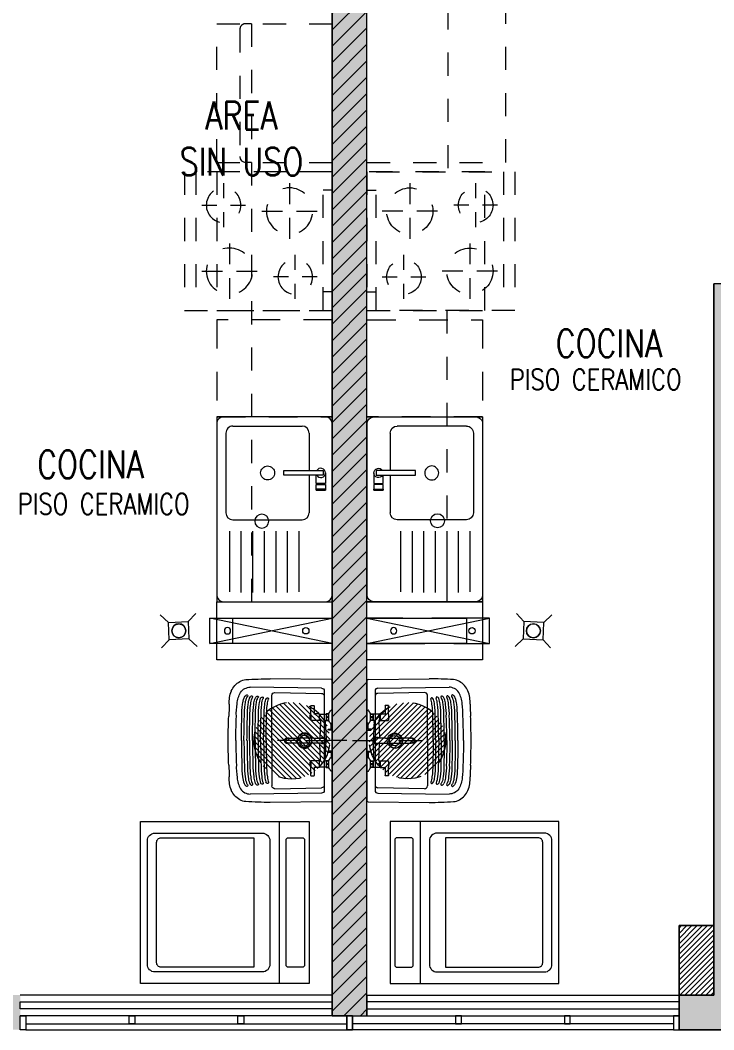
# Model space of a CAD drawing. Header units: millimetres. Extents: x 3738 to 3833, y 1327 to 1657.
# Drawn here: x 3777.472 to 3780.472, y 1406.738 to 1411.103 of the extents above; entities that cross this region are included whole.
import ezdxf
from ezdxf.enums import TextEntityAlignment as Align

# ---------------------------------------------------------------- set-up
doc = ezdxf.new("R2010")
doc.units = ezdxf.units.MM
doc.set_wipeout_variables(frame=1)
for name, pattern in [('DASHDOT', [1, 0.5, -0.25, 0, -0.25]), ('HIDDEN2', [0.1875, 0.125, -0.0625]), ('X-REF_DP_Arquitectura$0$HIDDEN', [0.375, 0.25, -0.125])]:
    doc.linetypes.add(name, pattern=pattern)
doc.layers.get('0').update_dxf_attribs({"color": 251, "lineweight": 9})
for name, color, linetype, lineweight in [('01', 251, 'Continuous', 13), ('A-07', 251, 'Continuous', 13), ('A-COCINAS-LAV', 251, 'Continuous', 13), ('A-HATCH', 251, 'Continuous', 13), ('A-MOBILIARIO', 251, 'Continuous', 13), ('A-MURO BAJO', 251, 'Continuous', 13), ('A-MUROS', 251, 'Continuous', 13), ('A-PROYECCIONES', 251, 'HIDDEN2', 13), ('A-PUERTAS', 251, 'Continuous', 13), ('A-TEXTO-ACABADO PISO', 251, 'Continuous', 13), ('A-TEXTO-AMBIENTE', 251, 'Continuous', 13), ('A_20_Estructuras', 251, 'Continuous', 13), ('A_30_DispositivosSanit', 251, 'Continuous', 13), ('A_50_TextoAmbiente', 251, 'Continuous', 13), ('A_50_Vigas', 251, 'X-REF_DP_Arquitectura$0$HIDDEN', 13), ('A_60_HatchEstructuras', 251, 'Continuous', 13), ('DLP_MURO ALTO', 251, 'Continuous', 13), ('MURO CF 120', 251, 'Continuous', 13), ('MURO CF 60', 251, 'Continuous', 13)]:
    doc.layers.add(name, color=color, linetype=linetype, lineweight=lineweight)
doc.layers.add('A_30_AccesoriosSanit', color=251, linetype='Continuous', lineweight=13, plot=False)
doc.layers.get('A_30_AccesoriosSanit').off()
doc.styles.add('ROMANS', font='romans.shx', dxfattribs={"width": 0.8})

# ---------------------------------------------------------------- blocks, each defined once
blk = doc.blocks.new('EF-P112')
at = {"layer": 'A_60_HatchEstructuras'}
h = blk.add_hatch(color=256, dxfattribs=at)
h.dxf.hatch_style = 1
h.paths.add_polyline_path([(-38.2, -7.725), (-36.7, -7.725), (-36.7, -8.475), (-36.55, -8.475), (-36.55, -7.525), (-38.35, -7.525), (-38.35, -8.4), (-39.85, -8.4), (-39.85, -7.9), (-40, -7.9), (-40, -8.6), (-38.35, -8.6), (-38.35, -13.79), (-38.2, -13.79)])
h.paths.add_polyline_path([(-39.85, -10.35), (-40, -10.35), (-40, -13.85), (-39.7, -13.85), (-39.7, -13.7), (-39.85, -13.7)])
h.paths.add_polyline_path([(-36.55, -10.625), (-36.7, -10.625), (-36.7, -13.7), (-36.85, -13.7), (-36.85, -13.85), (-36.55, -13.85)])
at = {"elevation": 0}
for points in [[(-38.88, -12.18), (-38.35, -12.07)], [(-38.35, -12.18), (-38.88, -12.07)], [(-38.2, -12.07), (-37.67, -12.18)], [(-38.2, -12.18), (-37.67, -12.07)]]:
    blk.add_lwpolyline(points, dxfattribs=at)
at = {"layer": 'A_20_Estructuras'}
for points in [[(-38.2, -7.725), (-36.7, -7.725), (-36.7, -8.475), (-36.55, -8.475), (-36.55, -7.525), (-38.35, -7.525), (-38.35, -8.4), (-39.85, -8.4), (-39.85, -7.9), (-40, -7.9), (-40, -8.6), (-38.35, -8.6), (-38.35, -13.79), (-38.2, -13.79)], [(-36.55, -10.625), (-36.7, -10.625), (-36.7, -13.7), (-36.85, -13.7), (-36.85, -13.85), (-36.55, -13.85)]]:
    blk.add_lwpolyline(points, close=True, dxfattribs=at)
at = {"layer": 'A_50_Vigas'}
for p, q in [((-38.35, -13.79), (-39.7, -13.79)), ((-38.2, -13.79), (-36.85, -13.79))]:
    blk.add_line(p, q, dxfattribs=at)
at = {"layer": 'A_50_Vigas', "elevation": 0}
for points in [[(-38.35, -12.18), (-38.88, -12.18), (-38.88, -12.07), (-38.35, -12.07)], [(-38.2, -12.18), (-37.67, -12.18), (-37.67, -12.07), (-38.2, -12.07)]]:
    blk.add_lwpolyline(points, dxfattribs=at)
blk = doc.blocks.new('MEZCLADORA-P')
at = {"color": 251, "linetype": 'DASHDOT', "ltscale": 0.07}
blk.add_line((0, 0.2633), (0, -0.2869), dxfattribs=at)
at = {"color": 7}
for p, q in [((-0.1318, 0), (-0.0713, 0)), ((-0.0713, 0), (-0.0713, -0.0048)), ((0.0714, 0), (0.1319, 0)), ((0.1319, 0), (0.1319, -0.0048)), ((-0.1318, 0), (-0.1318, -0.0048)), ((-0.1178, -0.0145), (-0.0853, -0.0145)), ((-0.0875, -0.0265), (-0.1157, -0.0265)), ((-0.1141, -0.0265), (-0.1146, -0.027)), ((-0.0886, -0.027), (-0.1146, -0.027)), ((-0.1146, -0.027), (-0.1146, -0.056)), ((-0.0891, -0.0265), (-0.0886, -0.027)), ((-0.0886, -0.027), (-0.0886, -0.0285)), ((-0.0865, -0.0305), (-0.0015, -0.0262)), ((-0.011, -0.0405), (-0.011, -0.0805)), ((0.086, -0.0304), (0.0015, -0.0262)), ((0.011, -0.0805), (0.011, -0.0405)), ((0.0714, 0), (0.0714, -0.0048)), ((0.0854, -0.0145), (0.1179, -0.0145)), ((0.1157, -0.0265), (0.0875, -0.0265)), ((0.0886, -0.0265), (0.0881, -0.027)), ((0.1151, -0.027), (0.0881, -0.027)), ((0.0881, -0.0285), (0.0881, -0.027)), ((0.0926, -0.0379), (0.0926, -0.0379)), ((0.1146, -0.0265), (0.1151, -0.027)), ((0.1151, -0.056), (0.1151, -0.027)), ((-0.1526, -0.078), (-0.1501, -0.078)), ((-0.1526, -0.093), (-0.1526, -0.078)), ((-0.1242, -0.078), (-0.1501, -0.078)), ((-0.1129, -0.078), (-0.1242, -0.078)), ((-0.0876, -0.057), (-0.1156, -0.057)), ((-0.1156, -0.057), (-0.1156, -0.078)), ((-0.1146, -0.056), (-0.0886, -0.056)), ((-0.1141, -0.0565), (-0.1146, -0.056)), ((-0.0891, -0.0565), (-0.1141, -0.0565)), ((-0.0891, -0.0565), (-0.0886, -0.056)), ((-0.0886, -0.0525), (-0.0886, -0.056)), ((-0.0876, -0.057), (-0.0876, -0.093)), ((-0.0865, -0.0505), (-0.011, -0.0543)), ((-0.011, -0.0805), (-0.011, -0.1514)), ((0.086, -0.0506), (0.011, -0.0543)), ((0.011, -0.0805), (0.011, -0.1514)), ((0.1156, -0.057), (0.0876, -0.057)), ((0.0876, -0.057), (0.0876, -0.093)), ((0.0881, -0.056), (0.0881, -0.0525)), ((0.0881, -0.056), (0.1151, -0.056)), ((0.0886, -0.0565), (0.0881, -0.056)), ((0.1146, -0.0565), (0.0886, -0.0565)), ((0.0896, -0.0565), (0.0896, -0.057)), ((0.1242, -0.078), (0.1129, -0.078)), ((0.1136, -0.0565), (0.1136, -0.057)), ((0.1146, -0.0565), (0.1151, -0.056)), ((0.1156, -0.057), (0.1156, -0.078)), ((0.1501, -0.078), (0.1242, -0.078)), ((0.1501, -0.078), (0.1526, -0.078)), ((0.1526, -0.093), (0.1526, -0.078)), ((-0.1501, -0.093), (-0.1526, -0.093)), ((-0.1501, -0.093), (-0.1242, -0.093)), ((-0.1242, -0.093), (-0.1129, -0.093)), ((-0.1137, -0.093), (-0.1137, -0.0932)), ((-0.0876, -0.093), (-0.1129, -0.093)), ((-0.1031, -0.0954), (-0.1001, -0.0954)), ((-0.0895, -0.093), (-0.0895, -0.0932)), ((0.1129, -0.093), (0.0876, -0.093)), ((0.0895, -0.093), (0.0895, -0.0932)), ((0.1001, -0.0954), (0.1031, -0.0954)), ((0.1129, -0.093), (0.1242, -0.093)), ((0.1137, -0.093), (0.1137, -0.0932)), ((0.1242, -0.093), (0.1501, -0.093)), ((0.1526, -0.093), (0.1501, -0.093)), ((-0.011, -0.1514), (-0.011, -0.1885)), ((0.011, -0.1885), (0.011, -0.1514)), ((-0.011, -0.1885), (-0.011, -0.1905)), ((-0.011, -0.1969), (-0.011, -0.1905)), ((0.011, -0.1885), (0.011, -0.1905)), ((0.011, -0.1969), (0.011, -0.1905))]:
    blk.add_line(p, q, dxfattribs=at)
for centre, radius, start, end in [((-0.1303, -0.0048), 0.0015, 180, 228.4626), ((-0.0982, 0.0315), 0.05, 228.4626, 246.8453), ((-0.1083, -0.0205), 0.0095, 140.8333, 144.6655), ((-0.1083, -0.0205), 0.0095, 215.3345, 219.1667), ((-0.0948, -0.0205), 0.0095, 35.3345, 39.1667), ((-0.0948, -0.0205), 0.0095, 320.8333, 324.6655), ((-0.105, 0.0315), 0.05, 293.1547, 311.5374), ((-0.0728, -0.0048), 0.0015, 311.5374, 0), ((0, -0.0405), 0.0143, 320.0451, 219.9549), ((0, -0.0405), 0.0143, 320.5275, 219.4725), ((0, -0.0405), 0.014, 321.7868, 218.2132), ((0, -0.0405), 0.011, 0, 180), ((0.0729, -0.0048), 0.0015, 180, 228.4626), ((0.105, 0.0315), 0.05, 228.4626, 246.8453), ((0.0949, -0.0205), 0.0095, 140.8333, 144.6655), ((0.0949, -0.0205), 0.0095, 215.3345, 219.1667), ((0.1084, -0.0205), 0.0095, 35.3345, 39.1667), ((0.1084, -0.0205), 0.0095, 320.8333, 324.6655), ((0.0982, 0.0315), 0.05, 293.1547, 311.5374), ((0.1304, -0.0048), 0.0015, 311.5374, 0), ((-0.1127, -0.0932), 0.001, 180, 255.7593), ((-0.1031, -0.0554), 0.04, 255.7593, 270), ((-0.1001, -0.0554), 0.04, 270, 284.2407), ((-0.0905, -0.0932), 0.001, 284.2407, 0), ((0.0905, -0.0932), 0.001, 180, 255.7593), ((0.1001, -0.0554), 0.04, 255.7593, 270), ((0.1031, -0.0554), 0.04, 270, 284.2407), ((0.1127, -0.0932), 0.001, 284.2407, 0)]:
    blk.add_arc(centre, radius, start, end, dxfattribs=at)
for centre, major_axis, ratio, start_param, end_param in [((-0.0016, -0.0243), (0.00195, 0.00019), 0.977728, 4.694416, 4.711947), ((0.0016, -0.0243), (0.00197, -0.00016), 0.989596, 4.695691, 4.715329), ((0, -0.1905), (-0.011, 0), 0.927184, 0, 3.141593), ((0, -0.1905), (0.011, 0), 0.927184, 3.141593, 6.283185)]:
    blk.add_ellipse(centre, major_axis=major_axis, ratio=ratio, start_param=start_param, end_param=end_param, dxfattribs=at)
for points, knots in [([(-0.1161, -0.026), (-0.1161, -0.026), (-0.1161, -0.0259), (-0.1161, -0.0257), (-0.1161, -0.0255), (-0.1161, -0.0251), (-0.1161, -0.0248), (-0.1161, -0.0244), (-0.1161, -0.0242), (-0.1161, -0.0237), (-0.1161, -0.0234), (-0.1161, -0.0228), (-0.1161, -0.0223), (-0.1161, -0.0214), (-0.1161, -0.0209), (-0.1161, -0.0201), (-0.1161, -0.0196), (-0.1161, -0.0187), (-0.1161, -0.0182), (-0.1161, -0.0176), (-0.1161, -0.0173), (-0.1161, -0.0168), (-0.1161, -0.0166), (-0.1161, -0.0162), (-0.1161, -0.0159), (-0.1161, -0.0155), (-0.1161, -0.0153), (-0.1161, -0.0151), (-0.1161, -0.015), (-0.1161, -0.015)], [1.912506, 1.912506, 1.912506, 1.912506, 2.09167, 2.09167, 2.270834, 2.270834, 2.409757, 2.409757, 2.503909, 2.503909, 2.59806, 2.59806, 2.741232, 2.741232, 2.868759, 2.868759, 2.996286, 2.996286, 3.139457, 3.139457, 3.233609, 3.233609, 3.32776, 3.32776, 3.466683, 3.466683, 3.645847, 3.645847, 3.825012, 3.825012, 3.825012, 3.825012]), ([(-0.1088, -0.026), (-0.1083, -0.026), (-0.1078, -0.0259), (-0.1067, -0.0257), (-0.1061, -0.0255), (-0.1053, -0.0251), (-0.1049, -0.0248), (-0.1043, -0.0244), (-0.1041, -0.0242), (-0.1036, -0.0237), (-0.1034, -0.0234), (-0.103, -0.0228), (-0.1028, -0.0223), (-0.1026, -0.0214), (-0.1025, -0.0209), (-0.1025, -0.0201), (-0.1026, -0.0196), (-0.1028, -0.0187), (-0.103, -0.0182), (-0.1034, -0.0176), (-0.1036, -0.0173), (-0.1041, -0.0168), (-0.1043, -0.0166), (-0.1049, -0.0162), (-0.1053, -0.0159), (-0.1061, -0.0155), (-0.1067, -0.0153), (-0.1078, -0.0151), (-0.1083, -0.015), (-0.1088, -0.015), (-0.1094, -0.015), (-0.1099, -0.0151), (-0.111, -0.0153), (-0.1116, -0.0155), (-0.1124, -0.0159), (-0.1128, -0.0162), (-0.1134, -0.0166), (-0.1136, -0.0168), (-0.1141, -0.0173), (-0.1143, -0.0176), (-0.1147, -0.0182), (-0.1149, -0.0187), (-0.1151, -0.0196), (-0.1152, -0.0201), (-0.1152, -0.0209), (-0.1151, -0.0214), (-0.1149, -0.0223), (-0.1147, -0.0228), (-0.1143, -0.0234), (-0.1141, -0.0237), (-0.1136, -0.0242), (-0.1134, -0.0244), (-0.1128, -0.0248), (-0.1124, -0.0251), (-0.1116, -0.0255), (-0.111, -0.0257), (-0.1099, -0.0259), (-0.1094, -0.026), (-0.1088, -0.026)], [1.912506, 1.912506, 1.912506, 1.912506, 2.09167, 2.09167, 2.270834, 2.270834, 2.409757, 2.409757, 2.503909, 2.503909, 2.59806, 2.59806, 2.741232, 2.741232, 2.868759, 2.868759, 2.996286, 2.996286, 3.139457, 3.139457, 3.233609, 3.233609, 3.32776, 3.32776, 3.466683, 3.466683, 3.645847, 3.645847, 3.825012, 3.825012, 3.825012, 4.004176, 4.004176, 4.18334, 4.18334, 4.322263, 4.322263, 4.416415, 4.416415, 4.510566, 4.510566, 4.653737, 4.653737, 4.781264, 4.781264, 4.908792, 4.908792, 5.051963, 5.051963, 5.146114, 5.146114, 5.240266, 5.240266, 5.379189, 5.379189, 5.558353, 5.558353, 5.737517, 5.737517, 5.737517, 5.737517]), ([(-0.0944, -0.026), (-0.0938, -0.026), (-0.0933, -0.0259), (-0.0922, -0.0257), (-0.0916, -0.0255), (-0.0908, -0.0251), (-0.0904, -0.0248), (-0.0898, -0.0244), (-0.0896, -0.0242), (-0.0891, -0.0237), (-0.0889, -0.0234), (-0.0885, -0.0228), (-0.0883, -0.0223), (-0.0881, -0.0214), (-0.088, -0.0209), (-0.088, -0.0201), (-0.0881, -0.0196), (-0.0883, -0.0187), (-0.0885, -0.0182), (-0.0889, -0.0176), (-0.0891, -0.0173), (-0.0896, -0.0168), (-0.0898, -0.0166), (-0.0904, -0.0162), (-0.0908, -0.0159), (-0.0916, -0.0155), (-0.0922, -0.0153), (-0.0933, -0.0151), (-0.0938, -0.015), (-0.0944, -0.015), (-0.0949, -0.015), (-0.0954, -0.0151), (-0.0965, -0.0153), (-0.0971, -0.0155), (-0.0979, -0.0159), (-0.0983, -0.0162), (-0.0989, -0.0166), (-0.0991, -0.0168), (-0.0996, -0.0173), (-0.0998, -0.0176), (-0.1002, -0.0182), (-0.1004, -0.0187), (-0.1006, -0.0196), (-0.1007, -0.0201), (-0.1007, -0.0209), (-0.1006, -0.0214), (-0.1004, -0.0223), (-0.1002, -0.0228), (-0.0998, -0.0234), (-0.0996, -0.0237), (-0.0991, -0.0242), (-0.0989, -0.0244), (-0.0983, -0.0248), (-0.0979, -0.0251), (-0.0971, -0.0255), (-0.0965, -0.0257), (-0.0954, -0.0259), (-0.0949, -0.026), (-0.0944, -0.026)], [-1.912506, -1.912506, -1.912506, -1.912506, -1.733342, -1.733342, -1.554177, -1.554177, -1.415254, -1.415254, -1.321103, -1.321103, -1.226951, -1.226951, -1.08378, -1.08378, -0.956253, -0.956253, -0.828726, -0.828726, -0.685555, -0.685555, -0.591403, -0.591403, -0.497251, -0.497251, -0.358328, -0.358328, -0.179164, -0.179164, 0, 0, 0, 0.179164, 0.179164, 0.358328, 0.358328, 0.497251, 0.497251, 0.591403, 0.591403, 0.685555, 0.685555, 0.828726, 0.828726, 0.956253, 0.956253, 1.08378, 1.08378, 1.226951, 1.226951, 1.321103, 1.321103, 1.415254, 1.415254, 1.554177, 1.554177, 1.733342, 1.733342, 1.912506, 1.912506, 1.912506, 1.912506]), ([(-0.0886, -0.0285), (-0.0886, -0.0287), (-0.0886, -0.0289), (-0.0884, -0.0293), (-0.0883, -0.0295), (-0.0881, -0.0299), (-0.0879, -0.03), (-0.0876, -0.0303), (-0.0874, -0.0303), (-0.0869, -0.0305), (-0.0867, -0.0305), (-0.0865, -0.0305)], [0.0014961, 0.0014961, 0.0014961, 0.0014961, 0.0628341, 0.0628341, 0.1278738, 0.1278738, 0.192655, 0.192655, 0.2586819, 0.2586819, 0.3211409, 0.3211409, 0.3211409, 0.3211409]), ([(-0.0871, -0.015), (-0.0871, -0.015), (-0.0871, -0.0151), (-0.0871, -0.0153), (-0.0871, -0.0155), (-0.0871, -0.0159), (-0.0871, -0.0162), (-0.0871, -0.0166), (-0.0871, -0.0168), (-0.0871, -0.0173), (-0.0871, -0.0176), (-0.0871, -0.0182), (-0.0871, -0.0187), (-0.0871, -0.0196), (-0.0871, -0.0201), (-0.0871, -0.0209), (-0.0871, -0.0214), (-0.0871, -0.0223), (-0.0871, -0.0228), (-0.0871, -0.0234), (-0.0871, -0.0237), (-0.0871, -0.0242), (-0.0871, -0.0244), (-0.0871, -0.0248), (-0.0871, -0.0251), (-0.0871, -0.0255), (-0.0871, -0.0257), (-0.0871, -0.0259), (-0.0871, -0.026), (-0.0871, -0.026)], [0, 0, 0, 0, 0.179164, 0.179164, 0.358328, 0.358328, 0.497251, 0.497251, 0.591403, 0.591403, 0.685555, 0.685555, 0.828726, 0.828726, 0.956253, 0.956253, 1.08378, 1.08378, 1.226951, 1.226951, 1.321103, 1.321103, 1.415254, 1.415254, 1.554177, 1.554177, 1.733342, 1.733342, 1.912506, 1.912506, 1.912506, 1.912506]), ([(0.0014, -0.0262), (0.0014, -0.0262), (0.0014, -0.0262), (0.0015, -0.0262), (0.0015, -0.0262), (0.0015, -0.0262)], [0, 0, 0, 0, 0.003858876, 0.003858876, 0.005459734, 0.005459734, 0.005459734, 0.005459734]), ([(0.086, -0.0305), (0.0862, -0.0305), (0.0864, -0.0304), (0.0869, -0.0303), (0.0871, -0.0302), (0.0874, -0.03), (0.0876, -0.0298), (0.0878, -0.0295), (0.0879, -0.0293), (0.0881, -0.0289), (0.0881, -0.0287), (0.0881, -0.0285)], [0.0009309, 0.0009309, 0.0009309, 0.0009309, 0.0631461, 0.0631461, 0.1284888, 0.1284888, 0.1937028, 0.1937028, 0.260157, 0.260157, 0.3196739, 0.3196739, 0.3196739, 0.3196739]), ([(0.0871, -0.026), (0.0871, -0.026), (0.0871, -0.0259), (0.0871, -0.0257), (0.0871, -0.0255), (0.0871, -0.0251), (0.0871, -0.0248), (0.0871, -0.0244), (0.0871, -0.0242), (0.0871, -0.0237), (0.0871, -0.0234), (0.0871, -0.0228), (0.0871, -0.0223), (0.0871, -0.0214), (0.0871, -0.0209), (0.0871, -0.0201), (0.0871, -0.0196), (0.0871, -0.0187), (0.0871, -0.0182), (0.0871, -0.0176), (0.0871, -0.0173), (0.0871, -0.0168), (0.0871, -0.0166), (0.0871, -0.0162), (0.0871, -0.0159), (0.0871, -0.0155), (0.0871, -0.0153), (0.0871, -0.0151), (0.0871, -0.015), (0.0871, -0.015)], [1.912506, 1.912506, 1.912506, 1.912506, 2.09167, 2.09167, 2.270834, 2.270834, 2.409757, 2.409757, 2.503909, 2.503909, 2.59806, 2.59806, 2.741232, 2.741232, 2.868759, 2.868759, 2.996286, 2.996286, 3.139457, 3.139457, 3.233609, 3.233609, 3.32776, 3.32776, 3.466683, 3.466683, 3.645847, 3.645847, 3.825012, 3.825012, 3.825012, 3.825012]), ([(0.0944, -0.026), (0.0949, -0.026), (0.0954, -0.0259), (0.0965, -0.0257), (0.0971, -0.0255), (0.0979, -0.0251), (0.0983, -0.0248), (0.0989, -0.0244), (0.0991, -0.0242), (0.0996, -0.0237), (0.0998, -0.0234), (0.1002, -0.0228), (0.1004, -0.0223), (0.1006, -0.0214), (0.1007, -0.0209), (0.1007, -0.0201), (0.1006, -0.0196), (0.1004, -0.0187), (0.1002, -0.0182), (0.0998, -0.0176), (0.0996, -0.0173), (0.0991, -0.0168), (0.0989, -0.0166), (0.0983, -0.0162), (0.0979, -0.0159), (0.0971, -0.0155), (0.0965, -0.0153), (0.0954, -0.0151), (0.0949, -0.015), (0.0944, -0.015), (0.0938, -0.015), (0.0933, -0.0151), (0.0922, -0.0153), (0.0916, -0.0155), (0.0908, -0.0159), (0.0904, -0.0162), (0.0898, -0.0166), (0.0896, -0.0168), (0.0891, -0.0173), (0.0889, -0.0176), (0.0885, -0.0182), (0.0883, -0.0187), (0.0881, -0.0196), (0.088, -0.0201), (0.088, -0.0209), (0.0881, -0.0214), (0.0883, -0.0223), (0.0885, -0.0228), (0.0889, -0.0234), (0.0891, -0.0237), (0.0896, -0.0242), (0.0898, -0.0244), (0.0904, -0.0248), (0.0908, -0.0251), (0.0916, -0.0255), (0.0922, -0.0257), (0.0933, -0.0259), (0.0938, -0.026), (0.0944, -0.026)], [1.912506, 1.912506, 1.912506, 1.912506, 2.09167, 2.09167, 2.270834, 2.270834, 2.409757, 2.409757, 2.503909, 2.503909, 2.59806, 2.59806, 2.741232, 2.741232, 2.868759, 2.868759, 2.996286, 2.996286, 3.139457, 3.139457, 3.233609, 3.233609, 3.32776, 3.32776, 3.466683, 3.466683, 3.645847, 3.645847, 3.825012, 3.825012, 3.825012, 4.004176, 4.004176, 4.18334, 4.18334, 4.322263, 4.322263, 4.416415, 4.416415, 4.510566, 4.510566, 4.653737, 4.653737, 4.781264, 4.781264, 4.908792, 4.908792, 5.051963, 5.051963, 5.146114, 5.146114, 5.240266, 5.240266, 5.379189, 5.379189, 5.558353, 5.558353, 5.737517, 5.737517, 5.737517, 5.737517]), ([(0.1088, -0.026), (0.1094, -0.026), (0.1099, -0.0259), (0.111, -0.0257), (0.1116, -0.0255), (0.1124, -0.0251), (0.1128, -0.0248), (0.1134, -0.0244), (0.1136, -0.0242), (0.1141, -0.0237), (0.1143, -0.0234), (0.1147, -0.0228), (0.1149, -0.0223), (0.1151, -0.0214), (0.1152, -0.0209), (0.1152, -0.0201), (0.1151, -0.0196), (0.1149, -0.0187), (0.1147, -0.0182), (0.1143, -0.0176), (0.1141, -0.0173), (0.1136, -0.0168), (0.1134, -0.0166), (0.1128, -0.0162), (0.1124, -0.0159), (0.1116, -0.0155), (0.111, -0.0153), (0.1099, -0.0151), (0.1094, -0.015), (0.1088, -0.015), (0.1083, -0.015), (0.1078, -0.0151), (0.1067, -0.0153), (0.1061, -0.0155), (0.1053, -0.0159), (0.1049, -0.0162), (0.1043, -0.0166), (0.1041, -0.0168), (0.1036, -0.0173), (0.1034, -0.0176), (0.103, -0.0182), (0.1028, -0.0187), (0.1026, -0.0196), (0.1025, -0.0201), (0.1025, -0.0209), (0.1026, -0.0214), (0.1028, -0.0223), (0.103, -0.0228), (0.1034, -0.0234), (0.1036, -0.0237), (0.1041, -0.0242), (0.1043, -0.0244), (0.1049, -0.0248), (0.1053, -0.0251), (0.1061, -0.0255), (0.1067, -0.0257), (0.1078, -0.0259), (0.1083, -0.026), (0.1088, -0.026)], [-1.912506, -1.912506, -1.912506, -1.912506, -1.733342, -1.733342, -1.554177, -1.554177, -1.415254, -1.415254, -1.321103, -1.321103, -1.226951, -1.226951, -1.08378, -1.08378, -0.956253, -0.956253, -0.828726, -0.828726, -0.685555, -0.685555, -0.591403, -0.591403, -0.497251, -0.497251, -0.358328, -0.358328, -0.179164, -0.179164, 0, 0, 0, 0.179164, 0.179164, 0.358328, 0.358328, 0.497251, 0.497251, 0.591403, 0.591403, 0.685555, 0.685555, 0.828726, 0.828726, 0.956253, 0.956253, 1.08378, 1.08378, 1.226951, 1.226951, 1.321103, 1.321103, 1.415254, 1.415254, 1.554177, 1.554177, 1.733342, 1.733342, 1.912506, 1.912506, 1.912506, 1.912506]), ([(0.1161, -0.015), (0.1161, -0.015), (0.1161, -0.0151), (0.1161, -0.0153), (0.1161, -0.0155), (0.1161, -0.0159), (0.1161, -0.0162), (0.1161, -0.0166), (0.1161, -0.0168), (0.1161, -0.0173), (0.1161, -0.0176), (0.1161, -0.0182), (0.1161, -0.0187), (0.1161, -0.0196), (0.1161, -0.0201), (0.1161, -0.0209), (0.1161, -0.0214), (0.1161, -0.0223), (0.1161, -0.0228), (0.1161, -0.0234), (0.1161, -0.0237), (0.1161, -0.0242), (0.1161, -0.0244), (0.1161, -0.0248), (0.1161, -0.0251), (0.1161, -0.0255), (0.1161, -0.0257), (0.1161, -0.0259), (0.1161, -0.026), (0.1161, -0.026)], [0, 0, 0, 0, 0.179164, 0.179164, 0.358328, 0.358328, 0.497251, 0.497251, 0.591403, 0.591403, 0.685555, 0.685555, 0.828726, 0.828726, 0.956253, 0.956253, 1.08378, 1.08378, 1.226951, 1.226951, 1.321103, 1.321103, 1.415254, 1.415254, 1.554177, 1.554177, 1.733342, 1.733342, 1.912506, 1.912506, 1.912506, 1.912506]), ([(-0.0865, -0.0505), (-0.0867, -0.0505), (-0.0869, -0.0505), (-0.0873, -0.0507), (-0.0875, -0.0507), (-0.0879, -0.051), (-0.0881, -0.0511), (-0.0883, -0.0515), (-0.0884, -0.0517), (-0.0886, -0.0521), (-0.0886, -0.0523), (-0.0886, -0.0525)], [0, 0, 0, 0, 0.0632739, 0.0632739, 0.1284986, 0.1284986, 0.1931331, 0.1931331, 0.2588948, 0.2588948, 0.322347, 0.322347, 0.322347, 0.322347]), ([(0.0881, -0.0525), (0.0881, -0.0523), (0.0881, -0.0521), (0.0879, -0.0517), (0.0878, -0.0515), (0.0876, -0.0512), (0.0874, -0.051), (0.0871, -0.0508), (0.0869, -0.0507), (0.0864, -0.0506), (0.0862, -0.0505), (0.086, -0.0505)], [0.0009616, 0.0009616, 0.0009616, 0.0009616, 0.0627142, 0.0627142, 0.1276947, 0.1276947, 0.1924362, 0.1924362, 0.2584085, 0.2584085, 0.3218037, 0.3218037, 0.3218037, 0.3218037]), ([(0.011, -0.1969), (0.011, -0.198), (0.0108, -0.199), (0.0101, -0.2011), (0.0095, -0.2021), (0.0082, -0.2038), (0.0073, -0.2046), (0.0054, -0.2059), (0.0043, -0.2064), (0.0021, -0.207), (0.0009, -0.2072), (-0.0015, -0.2071), (-0.0026, -0.2069), (-0.0048, -0.2062), (-0.0059, -0.2056), (-0.0077, -0.2042), (-0.0085, -0.2034), (-0.0098, -0.2016), (-0.0103, -0.2006), (-0.0109, -0.1987), (-0.011, -0.1978), (-0.011, -0.1969)], [4.328417, 4.328417, 4.328417, 4.328417, 4.64395, 4.64395, 4.960575, 4.960575, 5.279717, 5.279717, 5.601363, 5.601363, 5.924602, 5.924602, 6.248311, 6.248311, 6.571371, 6.571371, 6.892655, 6.892655, 7.211325, 7.211325, 7.470009, 7.470009, 7.470009, 7.470009])]:
    blk.add_open_spline(points, degree=3, knots=knots, dxfattribs=at)
for points in [[(-0.093, -0.0371), (-0.093, -0.0371), (-0.093, -0.0371), (-0.093, -0.0371)], [(-0.0015, -0.0262), (-0.0015, -0.0262), (-0.0015, -0.0262), (-0.0015, -0.0262)], [(-0.0015, -0.0262), (-0.0015, -0.0262), (-0.0014, -0.0262), (-0.0014, -0.0262)], [(0.0015, -0.0262), (0.0015, -0.0262), (0.0015, -0.0262), (0.0015, -0.0262)], [(-0.0886, -0.0525), (-0.0886, -0.0525), (-0.0886, -0.0525), (-0.0886, -0.0525)], [(-0.0865, -0.0505), (-0.0865, -0.0505), (-0.0865, -0.0505), (-0.0865, -0.0505)], [(0.0881, -0.0525), (0.0881, -0.0525), (0.0881, -0.0525), (0.0881, -0.0525)]]:
    blk.add_open_spline(points, degree=3, dxfattribs=at)
blk = doc.blocks.new('LAV-AMAZ-LAV_01')
blk.add_wipeout([(0.26, 0), (0.2622, -0.0005), (0.2636, -0.0015), (0.2646, -0.0029), (0.265, -0.005), (0.2669, -0.2686), (0.2669, -0.2806), (0.2668, -0.3016), (0.2663, -0.3212), (0.2658, -0.3369), (0.2649, -0.3544), (0.2637, -0.3738), (0.2622, -0.3835), (0.2599, -0.3912), (0.256, -0.3998), (0.2526, -0.4053), (0.248, -0.4118), (0.2384, -0.4219), (0.2336, -0.426), (0.2274, -0.4303), (0.2218, -0.4337), (0.2153, -0.4368), (0.2095, -0.4389), (0.2006, -0.4416), (0.191, -0.4437), (0.1829, -0.445), (0.1696, -0.4461), (0.165, -0.4462), (0.1572, -0.4459), (0.1314, -0.4466), (0.1057, -0.4481), (0.0834, -0.4489), (0.0611, -0.4495), (0.0413, -0.4498), (0.0031, -0.45), (-0.0305, -0.4499), (-0.0611, -0.4495), (-0.0834, -0.4489), (-0.1057, -0.4481), (-0.1314, -0.4466), (-0.1572, -0.4459), (-0.165, -0.4462), (-0.1772, -0.4456), (-0.1867, -0.4445), (-0.1955, -0.4428), (-0.2037, -0.4407), (-0.2104, -0.4386), (-0.2153, -0.4368), (-0.223, -0.433), (-0.231, -0.4279), (-0.2384, -0.4219), (-0.245, -0.4153), (-0.2509, -0.4079), (-0.2556, -0.4005), (-0.2593, -0.3928), (-0.2612, -0.3876), (-0.2627, -0.3815), (-0.2637, -0.3738), (-0.2647, -0.3576), (-0.2655, -0.3419), (-0.2661, -0.3284), (-0.2663, -0.3212), (-0.2667, -0.3081), (-0.2669, -0.2902), (-0.2669, -0.2686), (-0.2665, -0.2127), (-0.266, -0.1368), (-0.265, -0.005), (-0.2647, -0.0032), (-0.2636, -0.0015), (-0.2621, -0.0004), (-0.26, 0)])
for p, q in [((0.26, 0), (-0.26, 0)), ((-0.265, -0.005), (-0.2669, -0.2686)), ((0.2151, -0.035), (-0.2151, -0.035)), ((0.265, -0.005), (0.2669, -0.2686)), ((-0.2271, -0.0469), (-0.2308, -0.3547)), ((-0.208, -0.2488), (-0.2042, -0.0468)), ((0.208, -0.2488), (0.2042, -0.0468)), ((0.2271, -0.0469), (0.2308, -0.3547)), ((0, -0.261), (-0.196, -0.261)), ((0, -0.261), (0.196, -0.261))]:
    blk.add_line(p, q)
at = {"color": 7}
for points in [[(-0.0001, -0.31, -0.004924), (-0.06, -0.3095, -0.005443), (-0.1041, -0.3081, -0.041272), (-0.157, -0.305, -0.066903), (-0.1829, -0.2992, -0.004021)], [(-0.0001, -0.286, -0.004924), (-0.06, -0.2855, -0.005443), (-0.1041, -0.2841, -0.041272), (-0.157, -0.281, -0.059773), (-0.1802, -0.2762, -0.37117)], [(-0.0001, -0.297, -0.004924), (-0.06, -0.2965, -0.005443), (-0.1041, -0.2951, -0.041272), (-0.157, -0.292, -0.045554), (-0.1778, -0.2875)], [(0.0001, -0.286, 0.004924), (0.06, -0.2855, 0.005443), (0.1041, -0.2841, 0.041272), (0.157, -0.281, 0.059773), (0.1802, -0.2762, 0.37117)], [(0.0001, -0.297, 0.004924), (0.06, -0.2965, 0.005443), (0.1041, -0.2951, 0.041272), (0.157, -0.292, 0.045554), (0.1778, -0.2875)], [(0.0001, -0.31, 0.004924), (0.06, -0.3095, 0.005443), (0.1041, -0.3081, 0.041272), (0.157, -0.305, 0.066903), (0.1829, -0.2992, 0.004021)], [(-0.0001, -0.358, -0.004924), (-0.06, -0.3575, -0.005443), (-0.1041, -0.3561, -0.041272), (-0.157, -0.353, -0.068174), (-0.1834, -0.347, -0.012686), (-0.1882, -0.3447)], [(-0.0001, -0.334, -0.004924), (-0.06, -0.3335, -0.005443), (-0.1041, -0.3321, -0.041272), (-0.157, -0.329, -0.078711), (-0.1799, -0.3243, -0.062731), (-0.1859, -0.3211, -0.37117)], [(-0.0001, -0.345, -0.004924), (-0.06, -0.3445, -0.005443), (-0.1041, -0.3431, -0.041272), (-0.157, -0.34, -0.078711), (-0.1799, -0.3353, -0.054156), (-0.1851, -0.3326, -0.37117)], [(-0.0001, -0.321, -0.004924), (-0.06, -0.3205, -0.005443), (-0.1041, -0.3191, -0.041272), (-0.157, -0.316, -0.068069), (-0.1833, -0.3101, -0.158546)], [(0.0001, -0.321, 0.004924), (0.06, -0.3205, 0.005443), (0.1041, -0.3191, 0.041272), (0.157, -0.316, 0.068069), (0.1833, -0.3101, 0.158546)], [(0.0001, -0.334, 0.004924), (0.06, -0.3335, 0.005443), (0.1041, -0.3321, 0.041272), (0.157, -0.329, 0.078711), (0.1799, -0.3243, 0.062731), (0.1859, -0.3211, 0.37117)], [(0.0001, -0.345, 0.004924), (0.06, -0.3445, 0.005443), (0.1041, -0.3431, 0.041272), (0.157, -0.34, 0.078711), (0.1799, -0.3353, 0.054156), (0.1851, -0.3326, 0.37117)], [(0.0001, -0.358, 0.004924), (0.06, -0.3575, 0.005443), (0.1041, -0.3561, 0.041272), (0.157, -0.353, 0.068174), (0.1834, -0.347, 0.012686), (0.1882, -0.3447)], [(-0.0001, -0.393, -0.004924), (-0.06, -0.3925, -0.005443), (-0.1041, -0.3911, -0.041272), (-0.157, -0.388, -0.064512), (-0.1851, -0.3816, -0.157603), (-0.1966, -0.3724)], [(-0.0001, -0.369, -0.004924), (-0.06, -0.3685, -0.005443), (-0.1041, -0.3671, -0.041272), (-0.157, -0.364, -0.068174), (-0.1834, -0.358, -0.157546), (-0.1925, -0.3517, -0.375783)], [(-0.0001, -0.382, -0.004924), (-0.06, -0.3815, -0.005443), (-0.1041, -0.3801, -0.041272), (-0.157, -0.377, -0.068174), (-0.1834, -0.371, -0.088848), (-0.1902, -0.3667, -0.37117)], [(0.0001, -0.369, 0.004924), (0.06, -0.3685, 0.005443), (0.1041, -0.3671, 0.041272), (0.157, -0.364, 0.068174), (0.1834, -0.358, 0.157546), (0.1925, -0.3517, 0.375783)], [(0.0001, -0.382, 0.004924), (0.06, -0.3815, 0.005443), (0.1041, -0.3801, 0.041272), (0.157, -0.377, 0.068174), (0.1834, -0.371, 0.088848), (0.1902, -0.3667, 0.37117)], [(0.0001, -0.393, 0.004924), (0.06, -0.3925, 0.005443), (0.1041, -0.3911, 0.041272), (0.157, -0.388, 0.064512), (0.1851, -0.3816, 0.157603), (0.1966, -0.3724)]]:
    blk.add_lwpolyline(points, format="xyb", dxfattribs=at)
for points in [[(0, -0.417, -0.004925), (-0.0604, -0.4165, -0.00535), (-0.1043, -0.4151, -0.04023), (-0.1597, -0.4119, -0.10491), (-0.2087, -0.3967, -0.253945), (-0.2308, -0.3547, -0.253945)], [(0, -0.417, 0.004925), (0.0604, -0.4165, 0.00535), (0.1043, -0.4151, 0.04023), (0.1597, -0.4119, 0.10491), (0.2087, -0.3967, 0.253945), (0.2308, -0.3547, 0.253945)], [(-0.0611, -0.4495, 0.004927), (0, -0.45, 0.004927), (0.0611, -0.4495, 0.004927)]]:
    blk.add_lwpolyline(points, format="xyb")
for radius in [0.0325, 0.0225]:
    blk.add_circle((0, -0.12), radius)
for centre, radius, start, end in [((-0.26, -0.005), 0.005, 90, 179.5983), ((0.26, -0.005), 0.005, 0.4017, 90), ((-0.2151, -0.047), 0.012, 90, 179.3199), ((-0.1922, -0.047), 0.012, 90, 178.9249), ((0.1922, -0.047), 0.012, 1.0751, 90), ((0.2151, -0.047), 0.012, 0.6801, 90), ((-0.196, -0.249), 0.012, 178.9249, 270), ((0.196, -0.249), 0.012, 270, 1.0751), ((1.0777, -0.2806), 1.3446, 179.4878, 183.9734), ((-1.0777, -0.2806), 1.3446, 356.0266, 0.5122), ((-0.2016, -0.3694), 0.0623, 183.9734, 209.8873), ((0.2016, -0.3694), 0.0623, 330.1127, 356.0266), ((-0.1812, -0.3586), 0.0853, 209.3798, 246.4528), ((0.1812, -0.3586), 0.0853, 293.5472, 330.6202), ((-0.165, -0.3061), 0.14, 248.9414, 273.2067), ((-0.1653, -1.2669), 0.821, 85.8335, 89.4318), ((-0.0188, 1.6329), 2.0828, 267.6113, 268.8381), ((0.0188, 1.6329), 2.0828, 271.1619, 272.3887), ((0.1653, -1.2669), 0.821, 90.5682, 94.1665), ((0.165, -0.3061), 0.14, 266.7933, 291.0586)]:
    blk.add_arc(centre, radius, start, end)
for centre, radius, start, end in [((-0.1848, -0.3029), 0.00409, 62.4907, 198.722), ((-0.1792, -0.3009), 0.01, 198.722, 245.4682), ((-0.1812, -0.2801), 0.00402, 67.2152, 203.9492), ((-0.1728, -0.2741), 0.0143, 212.1454, 249.2708), ((0.1728, -0.2741), 0.0143, 290.7292, 327.8546), ((0.1812, -0.2801), 0.00402, 336.0508, 112.7848), ((0.1848, -0.3029), 0.00409, 341.278, 117.5093), ((0.1792, -0.3009), 0.01, 294.5318, 341.278), ((-0.1898, -0.3485), 0.00418, 67.1844, 229.4438), ((-0.1843, -0.3232), 0.00817, 170.8884, 211.776), ((-0.189, -0.3225), 0.00344, 23.6624, 170.8884), ((-0.1807, -0.321), 0.0124, 211.776, 249.2633), ((0.1807, -0.321), 0.0124, 290.7367, 328.224), ((0.189, -0.3225), 0.00344, 9.1116, 156.3376), ((0.1898, -0.3485), 0.00418, 310.5562, 112.8156), ((0.1843, -0.3232), 0.00817, 328.224, 9.1116), ((-0.1935, -0.3694), 0.00427, 39.8792, 224.315), ((0.1935, -0.3694), 0.00427, 315.685, 140.1208)]:
    blk.add_arc(centre, radius, start, end, dxfattribs=at)
blk.add_blockref('MEZCLADORA-P', (0, 0))
blk = doc.blocks.new('*U260')
blk.add_wipeout([(0, 0), (0, -0.0202), (0.17, -0.0202), (0.17, 0)])
blk.add_lwpolyline([(0, 0), (0.17, 0), (0.17, -0.0202), (0, -0.0202)], close=True)
blk = doc.blocks.new('LAV-COC_01')
for p, q in [((0.4, 0.8121, 0), (-0.04, 0.8121, 0)), ((-0.07, 0.0421, 0), (-0.07, 0.7821, 0)), ((0.43, 0.0421, 0), (0.43, 0.7821, 0)), ((0.36, 0.4571, 0), (0.06, 0.4571, 0)), ((0.03, 0.0821, 0), (0.03, 0.4271, 0)), ((0.39, 0.0821, 0), (0.39, 0.4271, 0)), ((0.36, 0.0521, 0), (0.06, 0.0521, 0)), ((-0.04, 0.0121, 0), (0.4, 0.0121, 0))]:
    blk.add_line(p, q)
at = {"color": 7, "extrusion": (-8.98137e-08, -2.25601e-18, 1)}
for p, q in [((0.075, 0.507, 0), (0.075, 0.768, 0)), ((0.125, 0.5071, 0), (0.125, 0.7721, 0)), ((0.175, 0.5071, 0), (0.175, 0.7721, 0))]:
    blk.add_line(p, q, dxfattribs=at)
at = {"color": 7}
for p, q in [((0.225, 0.5071, 0), (0.225, 0.7721, 0)), ((0.275, 0.5071, 0), (0.275, 0.7721, 0)), ((0.325, 0.5071, 0), (0.325, 0.7721, 0)), ((0.375, 0.507, 0), (0.375, 0.768, 0))]:
    blk.add_line(p, q, dxfattribs=at)
at = {"extrusion": (-4.49068e-08, 3.60285e-08, 1), "elevation": 0}
for points in [[(0, 0.3296), (0, 0.3046), (-0.04, 0.3046), (-0.04, 0.3296)], [(0, 0.3296), (-0.04, 0.3296), (-0.04, 0.3246), (0, 0.3246)]]:
    blk.add_lwpolyline(points, close=True, dxfattribs=at)
blk.add_lwpolyline([(-0.04, 0.2546), (-0.04, 0.2996), (0, 0.2996), (0, 0.2646)], dxfattribs=at)
at = {"extrusion": (-4.49068e-08, 3.60285e-08, 1)}
blk.add_arc((-0.02, 0.2546, 0), 0.02, 29.9997, 329.9997, dxfattribs=at)
for centre, start_param, end_param in [((-0.04, 0.7821, 0), -0.785398, 0.785398), ((0.4, 0.7821, 0), -2.356194, -0.785398), ((0.06, 0.4271, 0), -0.785398, 0.785398), ((0.36, 0.4271, 0), -2.356194, -0.785398), ((0.06, 0.0821, 0), 0.785398, 2.356194), ((0.36, 0.0821, 0), 2.356194, 3.926991), ((-0.04, 0.0421, 0), 0.785398, 2.356194), ((0.4, 0.0421, 0), 2.356194, 3.926991)]:
    blk.add_ellipse(centre, major_axis=(-0.0212, 0.0212), ratio=1, start_param=start_param, end_param=end_param)
blk.add_ellipse((0.21, 0.2546, 0), major_axis=(-0.0212, 0.0212), ratio=1)
at = {"layer": '01', "extrusion": (-4.49068e-08, 3.60285e-08, 1), "elevation": 0}
for points in [[(-0.0375, 0.2996), (-0.0375, 0.3046)], [(-0.02, 0.2996), (-0.02, 0.3046)], [(-0.0025, 0.2996), (-0.0025, 0.3046)]]:
    blk.add_lwpolyline(points, dxfattribs=at)
at = {"extrusion": (-4.49068e-08, 3.60285e-08, 1), "rotation": 359.9380941588614}
blk.add_blockref('*U260', (-0.03, 0.2648, 0), dxfattribs=at)
blk = doc.blocks.new('LAV-SEC')
blk.add_wipeout([(-0.35, 0), (-0.35, -0.73), (0.35, -0.73), (0.35, 0)])
blk.add_line((0.35, -0.13), (-0.35, -0.13))
blk.add_lwpolyline([(0.35, 0), (-0.35, 0), (-0.35, -0.73), (0.35, -0.73)], close=True)
at = {"color": 251}
for points in [[(0.27, -0.02), (-0.27, -0.02, 0.414214), (-0.28, -0.03), (-0.28, -0.09, 0.414214), (-0.27, -0.1), (0.27, -0.1, 0.414214), (0.28, -0.09), (0.28, -0.03, 0.414214)], [(0.28, -0.24), (-0.28, -0.24), (-0.28, -0.64, 0.414214), (-0.26, -0.66), (0.26, -0.66, 0.414214), (0.28, -0.64)]]:
    blk.add_lwpolyline(points, format="xyb", close=True, dxfattribs=at)
blk.add_lwpolyline([(-0.3, -0.6677, 0.414214), (-0.2677, -0.7), (0.2677, -0.7, 0.414214), (0.3, -0.6677), (0.3, -0.2023, 0.414214), (0.2677, -0.17), (-0.2677, -0.17, 0.414214), (-0.3, -0.2023)], format="xyb", close=True)
blk = doc.blocks.new('A$C33FC7C8B')
at = {"ltscale": 0.5}
for p, q in [((0.08, 0.64, -0.0001), (0.52, 0.64, 0.0001)), ((0.08, 0.64, -0.0001), (0.08, 0.6, -0.0001)), ((0.52, 0.64, 0.0001), (0.52, 0.6, 0.0001)), ((0, 0, -0.0001), (0, 0.6, -0.0001)), ((0, 0.6, -0.0001), (0.6, 0.6, 0.0001)), ((0.145, 0.575, -0.0001), (0.145, 0.51, -0.0001)), ((0.43, 0.485, 0.0001), (0.43, 0.575, 0.0001)), ((0.6, 0.6, 0.0001), (0.6, 0, 0.0001)), ((0.05, 0.48, -0.0001), (0.115, 0.48, -0.0001)), ((0.145, 0.45, -0.0001), (0.145, 0.385, -0.0001)), ((0.175, 0.48, -0.0001), (0.24, 0.48, 0)), ((0.4, 0.455, 0), (0.31, 0.455, 0)), ((0.55, 0.455, 0.0001), (0.46, 0.455, 0.0001)), ((0.43, 0.335, 0.0001), (0.43, 0.425, 0.0001)), ((0.17, 0.225, -0.0001), (0.17, 0.315, -0.0001)), ((0.455, 0.2, 0.0001), (0.455, 0.265, 0.0001)), ((0.14, 0.195, -0.0001), (0.05, 0.195, -0.0001)), ((0.29, 0.195, 0), (0.2, 0.195, 0)), ((0.17, 0.075, -0.0001), (0.17, 0.165, -0.0001)), ((0.425, 0.17, 0.0001), (0.36, 0.17, 0)), ((0.455, 0.075, 0.0001), (0.455, 0.14, 0.0001)), ((0.55, 0.17, 0.0001), (0.485, 0.17, 0.0001)), ((0.6, 0.05, 0.0001), (0, 0.05, -0.0001)), ((0.6, 0, 0.0001), (0, 0, -0.0001))]:
    blk.add_line(p, q, dxfattribs=at)
for centre, radius in [((0.145, 0.48), 0.075), ((0.43, 0.455), 0.1), ((0.17, 0.195), 0.1), ((0.455, 0.17), 0.075)]:
    blk.add_circle(centre, radius, dxfattribs=at)
blk = doc.blocks.new('TERMA')
at = {"layer": 'A-HATCH', "linetype": 'HIDDEN2', "ltscale": 0.3}
h = blk.add_hatch(dxfattribs=at)
h.set_pattern_fill('ANSI31', color=256, scale=0.005)
h.set_pattern_definition([(45, (-212.033513, -158.478632), (-0.01122532015, 0.01122532015), [])])
edge = h.paths.add_edge_path()
edge.add_arc((-0.175, 0), 0.165, 0, 360)
at = {"linetype": 'Continuous', "ltscale": 0.3}
blk.add_line((0, 0.045), (0, -0.045), dxfattribs=at)
for points in [[(-0.0178, 0.05), (-0.005, 0.05), (-0.005, 0.075), (0, 0.075), (0, 0.045), (-0.0163, 0.045)], [(-0.0178, -0.05), (-0.005, -0.05), (-0.005, -0.075), (0, -0.075), (0, -0.045), (-0.0163, -0.045)]]:
    blk.add_lwpolyline(points, close=True, dxfattribs=at)
at = {"color": 2, "linetype": 'HIDDEN2', "ltscale": 0.3}
blk.add_circle((-0.175, 0), 0.165, dxfattribs=at)
blk = doc.blocks.new('DPTO 65')
blk.add_line((-10, 3.25), (-9.975, 3.25))
at = {"elevation": 0}
blk.add_lwpolyline([(-9, 6.88), (-10.35, 6.88), (-10.35, 6.91), (-9, 6.91)], close=True, dxfattribs=at)
blk.add_arc((-9.975, 3.225), 0.025, 0, 90)
at = {"layer": 'A-MOBILIARIO'}
for p, q in [((-9.025, 7, 0), (-10.4125, 7, 0)), ((-9.025, 6.975, 0), (-10.4125, 6.975, 0))]:
    blk.add_line(p, q, dxfattribs=at)
for points in [[(-10.4375, 6.94), (-10.4125, 6.94), (-10.4125, 7), (-10.4375, 7)], [(-9, 6.94), (-9.025, 6.94), (-9.025, 7), (-9, 7)], [(-9.9417, 6.94), (-9.9667, 6.94), (-9.9667, 6.975), (-9.9417, 6.975)], [(-9.4708, 6.94), (-9.4958, 6.94), (-9.4958, 6.975), (-9.4708, 6.975)]]:
    blk.add_lwpolyline(points, close=True, dxfattribs=at)
at = {"layer": 'A-MURO BAJO'}
for p, q in [((-10.35, 6.94, 0), (-9, 6.94, 0)), ((-10.35, 6.85, 0), (-9, 6.85, 0))]:
    blk.add_line(p, q, dxfattribs=at)
at = {"layer": 'A-MUROS'}
blk.add_line((-10.4375, 6.94), (-10.35, 6.94), dxfattribs=at)
at = {"layer": 'A-PROYECCIONES', "ltscale": 0.5}
for p, q in [((-9.85, 3.25), (-10.35, 3.25)), ((-9.85, 3.25), (-9.85, 2.65)), ((-9.95, 2.675), (-9.95, 3.225)), ((-10, 2.65), (-9.975, 2.65))]:
    blk.add_line(p, q, dxfattribs=at)
blk.add_lwpolyline([(-10.35, 3.89), (-10.35, 3.29), (-9.85, 3.29), (-9.85, 3.89)], close=True, dxfattribs=at)
blk.add_lwpolyline([(-9.85, 2.65), (-10.35, 2.65)], dxfattribs=at)
blk.add_arc((-9.975, 2.675), 0.025, 270, 0, dxfattribs=at)
at = {"layer": 'DLP_MURO ALTO'}
for p, q in [((-10.35, 5.4), (-9.85, 5.4)), ((-10.35, 5.33), (-9.92, 5.33)), ((-9.92, 5.33), (-9.92, 5.22)), ((-9.92, 5.22), (-10.35, 5.22))]:
    blk.add_line(p, q, dxfattribs=at)
at = {"layer": 'A-COCINAS-LAV', "xscale": -1.000000000000016, "rotation": 90}
blk.add_blockref('LAV-SEC', (-10.25, 6.45), dxfattribs=at)
at = {"layer": 'A-COCINAS-LAV', "extrusion": (4.4911e-08, 3.60233e-08, -1), "zscale": -1, "rotation": 269.9998471134332}
blk.add_blockref('LAV-AMAZ-LAV_01', (10.35, 5.75, 0), dxfattribs=at)
at = {"layer": 'A-COCINAS-LAV', "extrusion": (4.49068e-08, -3.60285e-08, 1)}
blk.add_blockref('LAV-COC_01', (-10.28, 4.3379, 0), dxfattribs=at)
at = {"layer": 'A-PROYECCIONES', "ltscale": 0.5, "extrusion": (-4.40218e-06, 0.000440452, -1), "zscale": -0.9999999999999981, "rotation": 269.9999974828772}
blk.add_blockref('A$C33FC7C8B', (9.71, 3.89, 0.0016), dxfattribs=at)
at = {"layer": 'A-MURO BAJO'}
blk.add_lwpolyline([(-9.85, 5.15), (-10.35, 5.15), (-10.35, 4.35), (-9.85, 4.35)], close=True, dxfattribs=at)
at = {"layer": 'A-MUROS'}
blk.add_line((-10.35, 6.94), (-10.35, 1.75), dxfattribs=at)
at = {"layer": 'A-PROYECCIONES', "ltscale": 0.5}
blk.add_line((-10, 2.65), (-10, 5.15), dxfattribs=at)
at = {"layer": 'A-PROYECCIONES'}
blk.add_lwpolyline([(-9.85, 4.35), (-10.35, 4.35), (-10.35, 3.93), (-9.85, 3.93)], close=True, dxfattribs=at)
at = {"layer": 'DLP_MURO ALTO'}
for p, q in [((-9.85, 5.4), (-9.85, 5.15)), ((-9.85, 5.15), (-10.35, 5.15))]:
    blk.add_line(p, q, dxfattribs=at)
at = {"xscale": -1}
blk.add_blockref('TERMA', (-10.35, 5.75, 0), dxfattribs=at)
blk = doc.blocks.new('DPTO 75')
at = {"layer": 'A-HATCH'}
h = blk.add_hatch(dxfattribs=at)
h.set_pattern_fill('ANSI31', color=256, scale=0.005)
h.paths.add_polyline_path([(-1.55, 5.875), (-1.4, 5.875), (-1.4, 6.175), (-1.55, 6.175)])
at = {"elevation": 0}
blk.add_lwpolyline([(-1.4, 6.205), (-0.05, 6.205), (-0.05, 6.235), (-1.4, 6.235)], close=True, dxfattribs=at)
at = {"layer": 'A-HATCH', "elevation": 0}
blk.add_lwpolyline([(-1.55, 5.875), (-1.4, 5.875), (-1.4, 6.175), (-1.55, 6.175)], close=True, dxfattribs=at)
at = {"layer": 'A-MOBILIARIO'}
for p, q in [((-1.375, 6.325, 0), (0.0125, 6.325, 0)), ((-1.375, 6.3, 0), (0.0125, 6.3, 0))]:
    blk.add_line(p, q, dxfattribs=at)
at = {"layer": 'A-MOBILIARIO', "elevation": 0}
for points in [[(-1.4, 6.265), (-1.375, 6.265), (-1.375, 6.325), (-1.4, 6.325)], [(-0.9292, 6.265), (-0.9042, 6.265), (-0.9042, 6.3), (-0.9292, 6.3)], [(-0.4583, 6.265), (-0.4333, 6.265), (-0.4333, 6.3), (-0.4583, 6.3)], [(0.0375, 6.265), (0.0125, 6.265), (0.0125, 6.325), (0.0375, 6.325)]]:
    blk.add_lwpolyline(points, close=True, dxfattribs=at)
at = {"layer": 'A-MURO BAJO'}
for p, q in [((-0.05, 6.265, 0), (-1.4, 6.265, 0)), ((-0.05, 6.175, 0), (-1.4, 6.175, 0))]:
    blk.add_line(p, q, dxfattribs=at)
at = {"layer": 'A-MUROS'}
for p, q in [((-1.7, 6.325, 0), (-1.4, 6.325, 0)), ((-1.4, 6.325, 0), (-1.4, 5.875, 0)), ((0.0375, 6.265, 0), (-0.05, 6.265, 0)), ((-0.05, 6.175, 0), (-0.05, 6.265, 0)), ((-1.4, 5.875, 0), (-1.55, 5.875, 0)), ((-1.55, 5.875, 0), (-1.55, 3.1, 0))]:
    blk.add_line(p, q, dxfattribs=at)
at = {"layer": 'A-PROYECCIONES', "ltscale": 0.5}
blk.add_line((-0.4, 1.1, 0), (-0.4, 2.615, 0), dxfattribs=at)
at = {"layer": 'A-PROYECCIONES', "ltscale": 0.5, "elevation": 0}
blk.add_lwpolyline([(-0.56, 3.215), (-0.56, 2.615), (-0.05, 2.615), (-0.05, 3.215)], close=True, dxfattribs=at)
blk.add_lwpolyline([(-0.05, 2.575), (-0.65, 2.575), (-0.65, 1.1025)], dxfattribs=at)
at = {"layer": 'A-PUERTAS'}
blk.add_line((-0.05, 3.255, 0), (-0.05, 2.575, 0), dxfattribs=at)
at = {"layer": 'DLP_MURO ALTO', "elevation": 0}
blk.add_lwpolyline([(-0.05, 4.545), (-0.48, 4.545), (-0.48, 4.655), (-0.05, 4.655)], dxfattribs=at)
at = {"layer": 'A-COCINAS-LAV', "rotation": 270}
blk.add_blockref('LAV-SEC', (-0.15, 5.775, 0), dxfattribs=at)
at = {"layer": 'A-COCINAS-LAV', "extrusion": (4.4911e-08, -3.60233e-08, 1), "rotation": 269.9998471134332}
blk.add_blockref('LAV-AMAZ-LAV_01', (-0.05, 5.075, 0), dxfattribs=at)
at = {"layer": 'A-COCINAS-LAV', "extrusion": (4.49068e-08, 3.60285e-08, -1), "zscale": -1.000000000000001}
blk.add_blockref('LAV-COC_01', (0.12, 3.6629, 0), dxfattribs=at)
at = {"layer": 'A-PROYECCIONES', "ltscale": 0.5, "extrusion": (-4.40218e-06, -0.000440452, 1), "rotation": 269.9999974828772}
blk.add_blockref('A$C33FC7C8B', (-0.69, 3.215, -0.0013), dxfattribs=at)
at = {"layer": 'A-MURO BAJO', "elevation": 0}
blk.add_lwpolyline([(-0.05, 3.675), (-0.55, 3.675), (-0.55, 4.475), (-0.05, 4.475)], close=True, dxfattribs=at)
at = {"layer": 'A-MUROS'}
blk.add_line((-0.05, 6.265, 0), (-0.05, 0.2, 0), dxfattribs=at)
at = {"layer": 'A-PROYECCIONES', "ltscale": 0.5}
blk.add_line((-0.395, 3.215, 0), (-0.395, 4.475, 0), dxfattribs=at)
at = {"layer": 'A-PROYECCIONES', "elevation": 0}
blk.add_lwpolyline([(-0.05, 3.255), (-0.55, 3.255), (-0.55, 3.675), (-0.05, 3.675)], close=True, dxfattribs=at)
at = {"layer": 'DLP_MURO ALTO', "elevation": 0}
blk.add_lwpolyline([(-0.05, 4.475), (-0.55, 4.475), (-0.55, 4.725), (-0.05, 4.725)], dxfattribs=at)
blk.add_blockref('TERMA', (-0.05, 5.075, 0))
blk = doc.blocks.new('TC_P10')
at = {"rotation": 180}
blk.add_blockref('DPTO 65', (0, 4.2), dxfattribs=at)
blk.add_blockref('DPTO 75', (10.45, 3.525, 0), dxfattribs=at)
blk = doc.blocks.new('TEXTO AMBIENTES P10')
at = {"layer": 'A-TEXTO-ACABADO PISO', "char_height": 0.09, "attachment_point": 2, "rotation": 0, "style": 'ROMANS'}
for insert in [(10.1387, -10.9936), (8.0113, -11.5316)]:
    blk.add_mtext_dynamic_manual_height_columns('PISO CERAMICO', width=1.20225, gutter_width=12.5, heights=[0], dxfattribs=dict(at, insert=insert))
at = {"layer": 'A-TEXTO-AMBIENTE', "style": 'ROMANS', "width": 0.8}
for p in [(10.1962, -10.9425, 0), (7.9538, -11.4658, 0)]:
    blk.add_text('COCINA', height=0.12, dxfattribs=at).set_placement(p, align=Align.CENTER)
at = {"layer": 'A-TEXTO-AMBIENTE', "insert": (8.6066, -9.8371, 0), "char_height": 0.12, "width": 0.610665, "attachment_point": 2, "style": 'ROMANS'}
blk.add_mtext('AREA SIN USO', dxfattribs=at)
blk = doc.blocks.new('trampa')
at = {"layer": 'A_30_DispositivosSanit'}
blk.add_circle((0.0015, 0.0015), 0.0303, dxfattribs=at)
blk = doc.blocks.new('SUBE')
at = {"layer": 'A_30_DispositivosSanit', "color": 2}
blk.add_circle((0, 0), 18.7, dxfattribs=at)
blk = doc.blocks.new('A$Ce4faf536')
at = {"layer": 'A_30_AccesoriosSanit'}
for p, xscale, yscale, zscale, rotation in [((-0.4194, 0.1), 0.0007258342835344187, 0.0007258342835344187, 0.0007258342835344187, 269.9999891411235), ((-0.0806, 0.1), -0.0007258342835348668, 0.0007258342835348668, 0.0007258342835348667, 89.99998914112356)]:
    blk.add_blockref('SUBE', p, dxfattribs=dict(at, xscale=xscale, yscale=yscale, zscale=zscale, rotation=rotation))
blk = doc.blocks.new('0-sumidero')
for p, q in [((-0.0421, 0.0382), (-0.0763, 0.0724)), ((0.0435, 0.0382), (0.0777, 0.0724)), ((0.0435, 0.0382), (-0.0421, 0.0382)), ((-0.0421, 0.0382), (-0.0421, -0.0369)), ((0.0435, -0.0369), (0.0435, 0.0382)), ((-0.0421, -0.0369), (-0.0763, -0.0711)), ((-0.0421, -0.0369), (0.0435, -0.0369)), ((0.0435, -0.0369), (0.0777, -0.0711))]:
    blk.add_line(p, q)
blk.add_circle((0, 0), 0.0303)
blk = doc.blocks.new('sum')
at = {"layer": 'A_30_DispositivosSanit', "rotation": 45.00000007321594}
blk.add_blockref('0-sumidero', (0, 0), dxfattribs=at)
blk = doc.blocks.new('is-des-tf_28.02.2025')
at = {"layer": 'A_30_DispositivosSanit', "lineweight": 25}
for p, xscale, rotation in [((-34.0031, -76.2016, 0), -1, 28.20874024602502), ((-33.4285, -77.1506, 0), -0.9999999999999996, 190.2341332132531)]:
    blk.add_blockref('trampa', p, dxfattribs=dict(at, xscale=xscale, rotation=rotation))
for p, rotation in [((-33.2472, -76.1999, 0), 332.4368108205845), ((-33.8182, -77.1487, 0), 170.0594916532014)]:
    blk.add_blockref('trampa', p, dxfattribs=dict(at, rotation=rotation))
at = {"layer": 'A_30_DispositivosSanit'}
for name, p, xscale, rotation in [('sum', (-34.3638, -76.675), -0.9999999999999998, 47.28054675822261), ('trampa', (-32.8305, -76.6772), -1, 314.9999999999998)]:
    blk.add_blockref(name, p, dxfattribs=dict(at, xscale=xscale, rotation=rotation))
for name, p, rotation in [('sum', (-32.8305, -76.675), 312.7190349507721), ('trampa', (-34.3638, -76.6772), 44.99958170899482)]:
    blk.add_blockref(name, p, dxfattribs=dict(at, rotation=rotation))
at = {"layer": 'A_30_DispositivosSanit', "color": 1, "ltscale": 0.015, "xscale": -1, "rotation": 180}
blk.add_blockref('A$Ce4faf536', (-33.7339, -76.575), dxfattribs=at)
at = {"layer": 'A_30_DispositivosSanit', "color": 1, "ltscale": 0.015, "rotation": 180}
blk.add_blockref('A$Ce4faf536', (-33.5151, -76.575), dxfattribs=at)
blk = doc.blocks.new('TORRE F HATCH CORTAFUEGO')
at = {"layer": 'MURO CF 60'}
h = blk.add_hatch(dxfattribs=at)
h.set_pattern_fill('_USER', color=256, scale=0.05, angle=45, pattern_type=0)
h.set_pattern_definition([(45, (-21.67, -43.67528), (-0.03535534, 0.03535534), [])])
h.paths.add_polyline_path([(-38.35, -68.675), (-38.2, -68.675), (-38.2, -74.94), (-38.35, -74.94)])

msp = doc.modelspace()

# ---------------------------------------------------------------- block references
msp.add_blockref('EF-P112', (3817.1721, 1420.5876))

# ---------------------------------------------------------------- next in the draw order: block references
msp.add_blockref('TC_P10', (3768.4721, 1409.5379))

# ---------------------------------------------------------------- next in the draw order: block references
at = {"layer": 'A-07'}
msp.add_blockref('is-des-tf_28.02.2025', (3812.5221, 1485.1379), dxfattribs=at)
at = {"layer": 'A_50_TextoAmbiente'}
msp.add_blockref('TEXTO AMBIENTES P10', (3769.8221, 1420.5879), dxfattribs=at)
at = {"layer": 'MURO CF 120', "color": 251}
msp.add_blockref('TORRE F HATCH CORTAFUEGO', (3817.1721, 1481.7379), dxfattribs=at)

doc.saveas('drawing.dxf')
